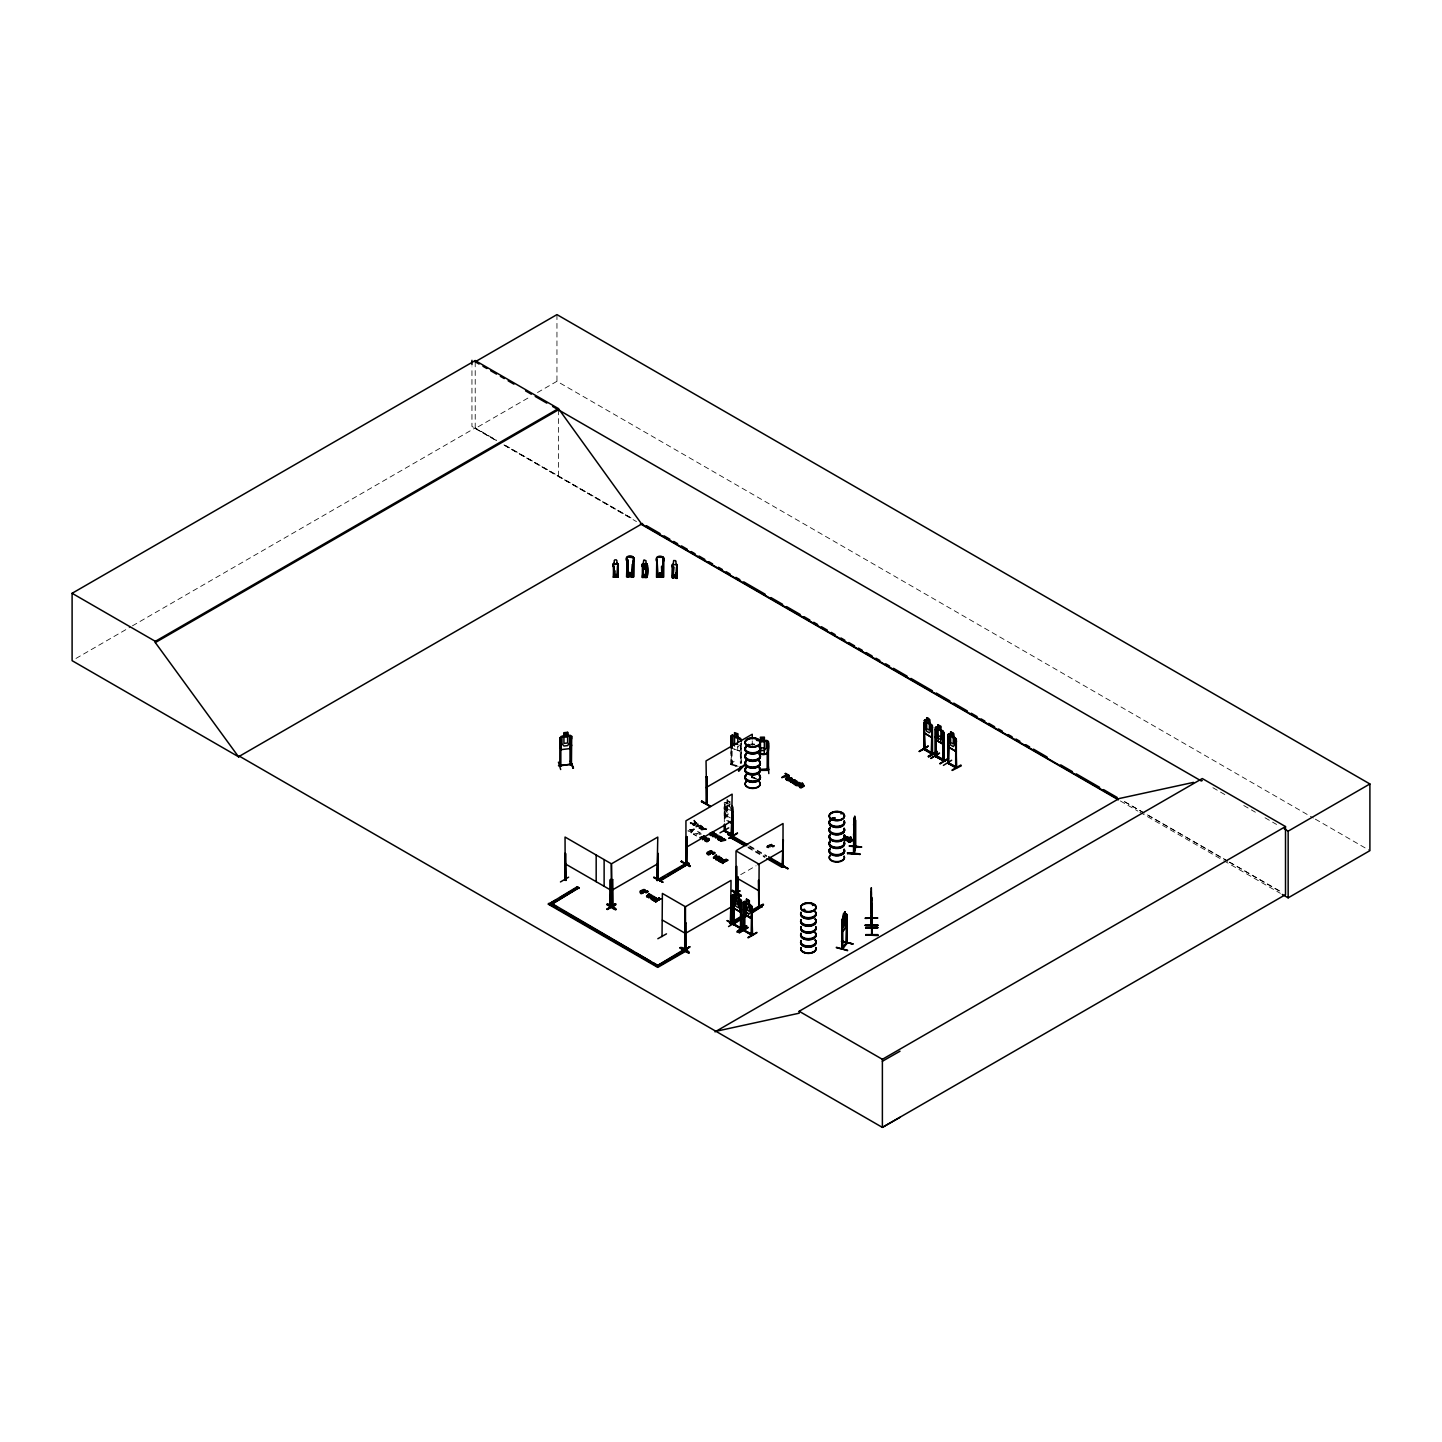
<?xml version="1.0" encoding="UTF-8"?>
<svg xmlns="http://www.w3.org/2000/svg" width="1442" height="1442" viewBox="0 0 1442 1442"><rect width="100%" height="100%" fill="white"/><g stroke="black" fill="none" stroke-linecap="round" stroke-linejoin="round"><path stroke-width="0.75" stroke-dasharray="5 3.75" d="M769.74 846.274C764.458 847.914 772.389 845.12 767.324 846.274M696.378 823.346C695.963 827.51 689.294 823.238 694.9 822.805A1.929 1.118 0 0 1 696.144 823.003C693.476 827.6 692.034 820.768 696.792 823.382M772.678 845.048C769.163 848.293 773.975 845.445 771.362 844.021A1.857 1.081 0 0 0 770.316 843.912C759.285 849.843 777.238 847.265 767.216 847.049C769.325 842.452 771.632 846.4 771.903 845.553M692.232 823.779L693.223 825.437A1.911 1.1 0 0 0 694.449 825.635L697.135 823.544L694.449 825.094A1.911 1.1 0 0 1 693.223 824.896L694.377 823.382L696.378 823.887M769.866 845.697L770.443 844.363A1.857 1.081 0 0 1 771.362 844.579L772.678 845.607M730.968 764.584L731.022 748.957M730.968 763.611C735.672 767.324 728.913 753.463 731.977 749.299M731.923 764.873L731.202 764.26M698.829 828.159L701.912 826.068L703.281 827.906L699.622 827.654L701.731 829.312L698.865 828.411L701.912 826.627L703.696 827.582L702.921 828.699M767.324 846.815L769.74 846.833M701.731 829.312L699.749 828.537L700.235 826.951M692.25 824.59L694.9 822.264A1.929 1.118 0 0 1 696.144 822.445L696.792 822.823M771.903 844.994L769.812 844.94M737.745 746.397L737.727 750.435L740.07 751.282L741.296 748.38M734.14 761.25L727.831 766.838M702.488 828.285C699.929 824.301 705.282 829.15 700.235 827.492M728.372 813.847C727.092 818.227 723.956 814.838 727.759 812.783L725.957 808.025L728.318 812.351M697.045 826.104L700.614 825.112L701.227 826.014L695.981 826.951L698.757 824.031M695.981 826.951L698.126 823.67M737.763 747.118L739.476 745.099M690.574 832.611L694.251 828.898L689.42 829.637M691.223 832.989L694.251 828.898M691.799 831.241L693.242 829.024L691.799 831.241L687.996 830.574M737.745 750.417L740.197 751.156L734.14 748.993M736.141 766.333L731.022 764.53L736.357 766.117M726.966 807.34L724.082 806.889L724.172 815.739L724.966 819.453L728.354 821.255M724.172 806.997L725.128 806.312M772.497 846.508L774.138 845.409C776.193 847.608 769.127 847.157 774.823 845.805M772.497 847.067L774.138 845.409M725.002 806.24L727.147 807.448C725.182 799.535 733.69 808.331 729.868 811.864L727.201 810.332L727.201 804.203L729.868 805.736M751.462 777.562L755.446 778.842M751.769 776.769L751.679 777.797L752.508 776.391M75.993 658.435L130.483 626.964M132.43 625.846L475.211 427.932L496.499 440.225M475.211 361.798L475.211 428.49L529.719 397.037M537.487 392.53L556.954 381.301L1313.356 818.011M690.592 823.238L692.178 823.022L692.232 824.337M695.423 821.147L694.647 822.102L694.395 820.101M725.398 804.672C723.145 802.581 727.291 818.011 725.398 820.228M727.201 802.888L727.11 799.661M729.958 801.301L730.049 804.528M690.592 823.797L692.178 823.562L690.177 823.094M725.146 815.054L724.371 811.215L725.146 815.054L731.851 818.695M693.35 833.656C699.424 839.226 695.711 826.933 699.839 833.296M698.829 827.6L701.731 828.753M701.533 830.159C701.93 826.807 709.23 828.808 705.607 829.258C696.901 831.169 707.085 828.447 704.976 827.636M701.533 829.619L706.778 829.24M706.165 829.601L706.778 828.681M694.539 833.728L701.064 832.827M740.683 874.663L756.095 865.777M751.913 777.725L751.913 776.751M699.01 834.467L700.325 834.161A1.929 1.118 0 0 1 701.173 834.233M731.148 763.305L732.121 763.611M687.996 831.133L691.439 831.637M693.242 829.583L690.394 830.43L693.242 829.024M689.42 830.177L694.251 829.456M697.045 826.663L701.227 826.014M695.981 826.392L701.227 825.455M725.705 807.736L727.147 807.448M731.256 763.341L731.4 764.314M731.977 764.909L732.194 749.083M727.201 799.607L727.201 803.104L725.795 803.392L725.705 813.865L727.147 817.308M692.142 822.985L690.177 822.535M705.048 828.808L706.021 828.934M732.085 748.38L740.125 751.228M736.357 765.432L732.085 764.206L738.178 766.351M729.832 810.062L727.147 808.547L727.147 814.676M753.373 777.076L757.32 779.311M751.679 776.481L756.924 779.509M496.21 440.387L471.949 426.435L471.949 366.917M503.979 444.857L631.957 518.453L504.249 444.695M1144.281 813.072L1122.957 800.797L1144.227 813.09M1227.665 861.018L1146.228 814.171L1227.448 861.144M1229.593 862.118L1281.956 892.237M1315.32 819.128L1369.9 850.654M1212.92 787.711L1226.421 795.497M1243.779 805.519L1255.369 812.207M1265.013 817.776L1276.585 824.463M1229.377 862.244L1281.632 892.418M475.211 428.49L496.499 440.783M504.249 445.254L636.481 521.589M1120.362 800.959L1137.918 811.107M1139.883 812.225L1221.825 859.54M1223.771 860.676L1280.352 893.337M727.309 803.05L724.263 802.473L724.317 822.174M725.687 802.239L729.868 804.636L729.868 801.355M749.66 845.877L766.693 855.719M749.66 846.706L766.693 856.548M747.983 846.851L764.999 856.692M747.983 847.68L764.999 857.521M694.647 821.543L693.872 820.408L695.423 821.706M700.668 826.681L702.488 827.744M697.495 831.385L701.064 833.368M690.394 829.871L691.799 830.682M693.35 834.215L696.54 836.054M693.872 820.967L694.647 822.102M770.425 845.985L770.569 847.157M725.795 809.503L727.201 812.964M752.255 740.9L752.255 745.352M741.476 743.477L741.476 763.485M741.26 739.602L741.26 765.918M740.539 745.37L740.539 763.16M740.305 743.351L740.305 763.359M731.256 748.758L731.112 764.584M725.092 804.834L725.092 820.408M724.623 804.203L724.623 819.777M558.433 409.834L558.433 476.527M556.954 314.608L556.954 381.301M696.63 823.292A1.929 1.118 0 0 1 696.973 824.013M696.63 822.733A1.929 1.118 0 0 1 696.973 823.454M750.687 744.487A7.751 4.47 0 0 1 754.689 744.487M750.723 744.126A7.625 4.398 0 0 1 754.671 744.126M729.346 805.97L727.633 804.997L729.346 807.051L729.346 805.97M729.382 801.626L727.687 800.652L729.382 802.725L729.382 801.626"/><path stroke-width="1.5" d="M656.975 574.709L663.104 574.853L662.599 576.458L657.426 576.44L656.957 575.052M871.184 903.557L871.202 901.737M871.437 913.183L871.473 911.362M854.223 818.389L854.006 853.898L854.205 852.24M855.647 847.535L854.097 853.754M871.347 905.612L871.202 908.081L871.166 897.248M871.617 915.237L871.473 917.707L871.437 910.659M614.058 577.16L613.355 564.345L618.077 564.345L617.915 577.142L618.023 564.381M613.661 565.138L613.661 563.858L617.753 564.201M617.284 577.124L617.627 574.403L617.284 576.638L613.841 576.62L613.913 570.726M614.04 575.016L614.166 570.762M613.643 566.724A2.722 2.217 0.7 0 1 614.22 563.227L614.22 563.137A2.722 2.217 0.7 0 0 613.643 566.634L614.22 575.304M614.941 576.62L614.941 574.565L616.185 574.565L616.185 576.512M615.644 575.178L615.626 574.745M616.942 575.322L617.5 566.652A2.722 2.217 0.7 0 0 616.942 563.137L616.942 563.245A2.722 2.217 0.7 0 1 617.5 566.742M617.861 577.16L617.735 566.255M617.735 565.156L617.753 563.858M633.579 576.926L633.831 557.73L627.234 556.991L626.567 576.908L633.615 576.89L633.651 559.893M627.685 559.856L627.396 576.926L627.036 572.798L627.504 574.186M627.991 566.273L627.811 576.944L627.919 559.875M629.127 575.971L629.127 573.051L631.001 573.069L631.001 575.971M629.595 572.871L630.316 574.186L629.83 572.384M630.19 574.222L629.956 572.474L629.938 574.222M632.011 570.113L632.335 576.926L633.146 572.816L632.678 574.204M632.263 576.908L632.425 564.146M632.389 576.908L632.569 564.11M633.344 557.009L632.732 576.944L632.804 564.128M642.303 577.413L642.627 574.691L646.395 575.628L646.719 574.709L647.007 577.431L642.321 577.431L642.429 566.76M642.88 577.449L642.735 566.309L646.827 566.327L642.735 566.309M642.952 574.691L642.934 576.908L642.934 575.989M643.312 575.502L642.753 566.922A2.722 2.217 0.7 0 1 643.312 563.425L643.709 560.235M643.312 563.516L643.312 563.425A2.722 2.217 0.7 0 0 642.753 567.012M644.646 575.646L644.664 574.385L644.826 575.592M645.277 574.979C641.654 574.204 646.286 579.864 645.295 574.853M642.447 564.633C650.216 559.262 648.9 578.512 645.601 577.431L645.71 566.778M645.655 577.449L646.034 566.508M646.593 567.03A2.722 2.217 0.7 0 0 646.034 563.534L645.98 560.74L644.322 560.055M646.358 566.76L646.395 577.431L646.845 564.164L643.096 564.633M656.795 558.072L656.507 577.215L663.554 577.197L663.302 557.315L657.173 557.297A4.092 3.335 0.7 0 0 657.137 561.839M657.155 559.766L656.903 576.998L657.21 559.965M657.426 576.44L656.975 573.105L656.957 576.782L658.201 576.998M659.084 573.519L660.959 573.357L660.959 576.458L659.084 576.277L659.084 573.357L660.959 573.357M660.454 572.835L660.13 574.529L659.589 572.835M660.274 572.726C659.841 575.448 659.391 571.969 660.508 574.132M661.518 566.562L661.95 576.998M661.68 566.58L662.275 577.233L662.491 566.544M661.824 576.998L662.004 566.165M662.617 574.511L663.104 573.123L662.689 577.251L663.302 557.315M662.617 577.233L663.284 557.639M663.41 577.215L663.771 558.036M676.965 577.719L672.242 577.719L672.711 564.669M672.351 577.737L672.405 564.958M673.811 567.067L672.837 577.737L672.693 566.616M672.891 575.917L672.585 574.997L673.108 577.755L673.017 567.067M673.324 577.593L673.486 566.814M673.991 577.106L673.991 575.16L675.235 575.16L675.235 577.106M674.928 575.52L674.928 574.889M675.235 575.268L673.991 575.268M672.711 564.453L677.109 564.94L676.875 577.737L675.559 577.737L675.595 573.483M675.631 577.737L675.901 573.195M675.577 560.65L673.648 560.541L673.252 563.822A2.722 2.217 0.7 0 0 672.693 567.319M675.938 573.321L675.541 577.719M676.37 573.465L676.911 577.755M676.803 564.453C676.298 567.427 677.416 585.091 676.352 575.935M709.933 853.285C707.878 855.845 706.562 851.249 709.68 852.799C711.303 855.593 705.498 854.547 707.031 852.582C714.853 848.527 711.897 856.422 711.735 852.114M855.16 827.023L853.88 836.414L853.718 833.837M859.865 853.826C822.192 850.582 885.352 856.692 847.716 853.303M646.034 575.61L646.593 566.94A2.722 2.217 0.7 0 0 646.034 563.443M662.076 574.727L662.923 561.713M672.693 567.229L673.252 575.899L675.974 575.917L676.55 567.247A2.722 2.217 0.7 0 0 675.974 563.84L675.974 561.335M642.249 891.066L644.466 890.038L645.493 891.949L643.709 892.165L645.944 890.886L644.646 889.66A1.857 1.081 0 0 0 643.601 889.57C638.968 890.399 639.563 896.491 643.691 892.183M710.095 852.204C709.879 854.854 715.106 851.735 711.555 851.032A1.857 1.081 0 0 0 710.491 850.942C705.985 851.717 707.085 857.521 710.744 853.322M854.872 825.617L854.115 831.529L853.844 830.051M740.197 766.838C743.045 768.027 738.737 767.721 741.26 767.18M853.556 825.112L853.88 823.148L853.502 853.808M854.223 821.67L854.024 852.853M847.716 852.889L847.626 853.79M614.256 560.451L614.22 563.227M629.577 572.762L629.703 574.114M836.378 947.754L847.554 950.206M847.554 950.693L836.414 947.25M657.84 938.724L666.492 933.857M731.509 895.806L740.106 890.814L731.473 895.842M871.166 918.554L871.347 925.476L871.31 887.713L871.347 894.905M872.031 928.179L871.617 935.101L871.563 897.339L871.437 900.817M872.013 928.125L872.086 934.344M748.452 744.433C747.677 746.397 751.769 744.631 747.803 744.685M757.663 740.503L756.545 740.341L757.663 739.962M803.374 910.299C806.673 912.209 804.348 907.27 803.302 910.443M812.567 904.747L813.468 905.143M812.567 905.36L812.549 905.504M831.962 819.2L832.791 817.902L832.791 818.858M833.007 819.074L832.989 817.975M841.605 813.252L841.028 813.973M854.205 818.569L854.764 816.082L854.601 832.665M854.205 819.669L854.511 817.181M853.754 823.22L855.124 817.794L855.232 846.923L853.592 853.79M853.88 823.238L854.601 820.624M854.764 819.362L855.124 817.794M854.115 828.898L854.601 826.753M849.482 845.967L861.613 846.923L849.392 845.841M855.665 820.282L855.485 847.662L855.286 818.227M606.794 904.567C610.759 901.466 625.323 917.671 606.848 904.476M615.518 909.523L607.226 904.188L616.004 909.271M690.321 865.813L681.165 861.649L681.651 860.802M681.561 861.325L690.249 866.336M701.731 800.905L710.455 806.42L701.299 801.644M689.889 866.588L681.165 861.613M680.029 947.881C684.013 944.871 698.577 960.895 680.029 947.881L688.771 952.802M680.462 947.52L689.168 952.495M732.067 891.012C758.78 906.603 714.475 879.566 740.791 896.005M732.482 890.273L741.206 895.212M732.464 890.705L741.134 895.716M714.367 833.494L711.681 835.044A1.911 1.1 0 0 1 710.473 834.846L709.554 833.476L712.132 832.196A1.929 1.118 0 0 1 713.375 832.394L714.024 832.773M714.367 834.053L711.681 835.585A1.911 1.1 0 0 1 710.473 835.387L709.464 834.287M852.402 840.145L849.717 842.254A1.911 1.1 0 0 1 848.491 842.056L847.59 840.686L850.167 839.424A1.929 1.118 0 0 1 851.411 839.605L852.06 839.983A1.929 1.118 0 0 0 851.898 839.334M846.887 941.788L841.768 949.142L841.749 920.465L846.742 914.318M842.38 947.52L842.741 948.692L842.579 919.419L843.354 913.94L845.138 911.849L841.695 920.501M791.604 778.157L792.325 779.131L791.604 778.157L791.063 780.392L788.161 780.14L791.063 779.852L790.973 780.825L788.161 780.699M791.225 782.465L790.504 781.492L791.225 782.465L791.784 780.212L794.65 779.924L791.784 780.212M645.097 890.958C640.554 889.75 646.286 893.752 644.646 890.219A1.857 1.081 0 0 0 643.601 890.111L643.511 891.318L645.187 890.633M871.815 925.385L871.707 918.482M872.031 928.72L871.292 891.805M872.086 935.011L871.617 908.352M732.806 816.082L731.815 818.912L732.806 816.208M741.494 909.361L740.395 912.119L733.726 908.28L732.969 904.422M743.585 910.731L744.469 914.498L751.156 918.356L752.075 906.802L749.407 903.972M751.282 918.284L752.273 915.58L751.192 918.338L744.577 914.444M923.871 729.508L924.646 733.329L931.316 737.186L932.289 734.357M955.199 750.867L956.334 748.254L955.271 751.012L948.602 747.154L947.718 743.387M752.165 915.508L751.12 918.193L744.649 914.372L743.784 910.713M732.698 820.444L731.725 823.274L728.354 821.255L731.743 823.076M942.798 744.018L936.11 740.143L935.353 736.429L936.056 740.215L942.798 744.018L943.771 741.188M794.65 780.482L791.856 780.356L792.325 778.572M790.504 782.051L790.973 780.266L788.161 780.14M563.804 736.069L559.856 737.691L561.082 749.624L570.347 748.578L571.681 736.267L567.733 735.546L567.733 732.266L563.786 732.716L563.93 736.159L561.965 737.475L561.965 743.603L563.93 746.019L567.625 745.604L569.59 742.756L569.59 736.628L567.625 735.744L567.589 732.392M570.347 748.578L571.699 745.154M644.484 575.61L644.736 574.619M644.844 574.781L644.43 575.34M660.256 573.772L659.823 572.871M660.328 573.285L659.733 574.096L659.589 573.069M768.424 750.417L767.054 753.697L759.501 753.751C769.055 757.501 769.451 748.308 768.28 741.567L764.404 740.503M927.729 746.433L919.545 751.156M943.41 765.396L951.666 760.258M568.635 877.169L560.451 881.945M728.552 926.539L737.168 921.492M747.929 927.729L738.953 932.577M930.955 758.492L939.139 753.355M558.433 762.151L560.686 769.523M855.088 846.021L854.277 853.195M564.958 879.89L565.931 880.431L565.048 853.249L564.759 880.215L565.228 878.953M610.471 905.197L611.048 906.838L610.471 879.494L610.092 906.279L610.471 879.494M732.806 924.34L733.762 924.791L733.96 897.879M746.794 913.201L731.4 922.105L733.491 924.737L733.96 904.549M738.556 897.789L741.494 900.547L741.512 929.207L740.521 928.702L740.629 902.025L741.711 902.295L741.801 929.027L727.381 920.555M741.512 928.233L740.683 927.819M744.288 929.964L744.523 931.027L744.721 904.116L743.639 903.846L744.721 904.116M752.165 906.748L752.147 935.443L743.531 930.505L743.693 901.881L746.541 902.332M744.829 929.838L743.838 929.315M752.165 935.389C752.958 932.181 749.606 934.578 744.523 930.324M935.173 756.239L943.879 761.214L943.879 732.446L940.815 729.67L942.239 731.671L942.239 737.799L940.815 739.62L938.129 738.106L936.687 734.663L936.687 728.534L938.129 728.264L936.164 726.93L935.155 727.651L935.263 756.401C959.399 769.325 932.127 752.796 936.128 755.824M936.038 730.067L936.128 756.798L936.345 729.886L935.263 729.616L936.345 729.886M942.906 760.709L943.302 733.852L943.05 760.781M944.186 760.06L936.435 755.932M724.208 831.043L724.317 824.391M725.488 830.412L724.803 829.925M732.5 835.333L731.923 834.485L733.059 834.738M924.466 748.795L924.683 749.858L924.124 722.496L924.989 749.678L923.709 749.335L924.773 720.063C928.936 724.263 924.34 713.628 929.549 719.54L929.459 722.875L932.397 725.614L932.397 754.292L932.289 725.614L924.773 720.063M932.271 753.337L924.124 748.2M924.124 722.496L924.034 749.119L932.686 754.13L931.893 752.598L932.271 754.31L923.853 749.425M948.241 762.025L947.646 763.16L948.854 763.413M571.591 764.711C552.899 764.873 555.35 767.685 571.447 763.683M571.537 763.99L570.257 763.881L571.465 763.755M570.257 764.855L570.383 738.178L571.537 738.286L570.455 738.412M612.742 905.432L612.742 906.405L612.652 879.674L611.57 879.962L612.652 879.674M657.444 879.584L658.201 880.125L657.786 853.285L657.282 880.647L658.093 853.466M707.193 802.581L706.526 802.996M732.464 837.243L731.581 837.712L732.139 810.35L731.274 837.532L732.554 837.189L732.32 808.656L733.185 835.837L724.587 830.826M737.06 892.346C738.088 890.615 736.664 894.148 737.925 892.814L737.925 876.844M731.022 922.321L730.463 923.98L731.436 923.457L731.022 896.618L730.463 923.98L731.112 922.267M783.132 866.372L782.177 865.957M709.825 853.592L707.499 853.844L710.744 853.61M744.27 913.705L749.714 904.296L752.273 906.766L744.595 901.232L743.585 901.935L743.928 930.342L752.58 935.227L751.679 908.081L751.282 934.921L752.436 935.137M852.06 839.442L851.411 839.064A1.929 1.118 0 0 0 850.167 838.865C844.615 839.334 850.167 844.093 852.33 840.398M748.001 744.631L748.272 745.55M833.746 818.93L833.007 818.137M843.678 914.174L844.688 912.912M843.678 915.273L844.688 913.994M844.958 912.011L844.958 915.291L846.238 913.831M842.326 921.871L842.434 949.197M846.869 943.465L846.67 914.174L846.31 943.483L846.833 916.157L847.283 943.032L842.254 949.233L842.254 922.556M842.254 931.856L846.238 926.864L846.796 923.006L846.166 926.882L842.38 931.874L841.749 929.225L842.38 931.874M852.691 944.095L841.749 940.959M852.907 943.879L841.497 941.356M767.18 769.577L768.514 769.037M767.162 770.028L767.288 743.351L768.406 743.585L767.288 743.351M648.792 897.915C645.89 894.346 663.771 898.042 651.856 899.736C649.062 898.438 654.56 896.906 654.416 899.087C650.901 897.014 652.181 901.412 654.416 898.528M719.918 836.811C719.594 835.08 712.708 840.434 716.89 835.963M715.683 859.288C721.937 851.753 709.879 864.515 720.531 858.116C726.389 860.207 718.278 863.199 718.008 859.973C723.992 859.162 716.98 859.432 720.099 861.829M649.819 897.05L651.64 895.031L647.692 895.824L651.64 895.59L649.819 897.609M716.115 837.135C718.458 831.854 714.024 836.162 712.871 836.162M716.115 837.676L717.936 835.116M716.71 858.423C726.84 853.123 704.922 859.919 720.531 857.557C719.017 859.378 723.037 858.873 721.901 860.135M560.776 764.945L560.848 765.882M662.04 936.561L662.383 893.427L685.473 906.766L685.527 949.683M684.698 948.674L685.292 949.16M650.594 895.897C640.771 900.259 654.091 889.642 647.692 896.383M646.575 896.636L649.134 893.589M712.871 836.721L715.43 833.674M717.503 857.269C707.662 861.631 720.982 851.014 714.583 857.756M713.484 858.008L716.043 854.962M731.256 748.758L731.022 735.943L732.175 735.096L740.034 738.07M732.175 735.096L734.627 736.069L734.519 732.626L737.943 733.852L737.763 742.45M731.977 738.178L731.022 737.835L731.977 738.178L731.977 747.064M737.871 737.186L741.368 739.494M731.094 744.667L732.085 748.38M740.539 740.918L741.476 741.26M738.845 771.236L744.703 764.512M744.757 764.945L738.34 770.605M842.272 947.592L846.833 942.834L842.308 948.259M647.692 895.824L649.747 893.95M713.988 835.891L716.043 834.017M714.583 857.197L716.638 855.322M706.093 802.743L707.211 802.761M707.121 776.841L706.039 777.112L707.121 776.841L706.634 803.338M611.624 906.567L611.264 863.722L565.048 837.045L565.192 879.962M656.921 879.494L657.876 878.935M731.418 837.405L732.139 794.145L685.941 820.822L685.977 863.632M686.969 863.506L686.158 863.938L686.248 837.207M731.364 836.414L732.536 836.18L731.671 836.684M551.998 904.116L578.945 887.713L577.269 886.74L548.375 904.26L657.75 967.402L686.626 950.729L685.022 949.215M783.312 865.687L782.718 866.047M731.274 922.574L730.157 922.826M844.237 837.892L846.706 836.865A1.893 1.1 0 0 1 847.878 837.027A2.199 1.28 0 0 1 848.815 837.802L850.888 837.279L848.815 837.802M844.237 838.451L846.706 837.423A1.893 1.1 0 0 1 847.878 837.586A2.199 1.28 0 0 1 848.815 838.361M614.472 564.201L613.661 563.858M613.211 577.124L617.933 577.124M613.301 577.142L613.643 566.237M645.728 564.633L646.845 564.164M658.597 577.215L657.354 577.233M676.532 564.976L676.785 564.687M707.121 803.609L706.814 776.661M612.652 906.459L612.345 879.512M686.32 863.92L686.716 836.576M708.905 839.118C710.798 842.957 706.147 836.468 707.445 839.136M707.265 838.739L704.832 840.794L706.904 841.786L707.499 840.848L705.571 839.406L708.779 839.767M721.703 839.532C724.929 836.522 713.952 837.279 721.379 839.713C722.694 836.324 717.503 837.333 721.757 838.613M795.93 782.754C799.986 782.718 790.27 778.374 793.821 783.943C796.939 783.781 793.28 783.168 793.1 781.924C793.803 780.969 797.949 784.015 796.831 781.095C793.659 778.716 790.126 783.637 795.173 783.763M803.302 909.758L804.33 909.415M710.293 851.519L710.419 852.691L711.555 851.591M645.385 569.788L645.385 568.851M768.532 769.289L759.537 769.451M768.352 769.019L768.28 770.334L759.555 770.388M923.871 720.712L924.809 720.189M950.657 735.005L947.718 734.591L947.754 763.287M947.809 734.681L948.764 734.014M732.878 924.322L732.86 895.68L735.708 896.149M732.969 895.788L733.906 895.122M653.46 899.087C648.341 897.248 663.086 896.834 652.613 900.132M645.782 892.147L647.422 891.048C649.459 893.247 642.411 892.814 648.107 891.444M645.782 892.706L647.422 891.048M712.672 853.52L714.331 852.42C716.368 854.619 709.32 854.187 715.016 852.817M712.672 854.079L714.331 852.42M706.039 839.064L705.535 840.668L707.535 841.425M793.677 781.402L793.19 783.006L795.173 783.222M720.495 839.586C713.484 840.253 722.748 833.873 722.045 838.739C714.763 836.234 722.027 842.561 718.999 838.343M710.005 833.53L714.024 833.332M787.08 777.797L786.413 778.536L788.017 779.04C794.776 774.733 787.638 782.952 786.413 778.86C797.156 769.92 771.055 782.339 787.134 775.435M659.895 573.393L660.22 574.313M732.698 811.756L731.779 809.971M938.129 728.03L938.129 724.749L938.129 741.386M565.841 880.341L565.841 853.7M707.121 803.518L706.256 804.023L706.346 777.292M653.659 877.511L662.869 882.198L654.145 877.241M735.348 838.757L728.516 834.305M611.264 905.612L612.742 905.612M685.941 862.622L687.113 862.406L686.158 862.965M607.388 909.542L615.986 904.44L606.974 909.217M662.815 882.162L653.785 877.367M736.754 838.992L728.03 834.576M782.177 866.93L783.042 839.731L782.718 867.021M782.483 867.093L783.348 839.911M940.202 763.863L948.457 758.6M778.932 863.974L788.125 868.661L779.401 863.686M685.887 923.006L684.806 923.295L685.887 923.006L685.995 949.683L685.04 949.395M730.679 923.889L731.328 896.78M746.451 899.105L745.117 908.965L746.541 912.407L749.227 913.922L750.651 912.119L750.651 905.991L749.227 904.08L749.407 900.691L746.451 899.105L749.227 900.799M741.711 902.295L740.629 902.025M752.472 908.532L751.39 908.262M685.509 948.494L685.977 948.944M733.924 923.511L732.788 923.259L733.762 923.817M740.539 927.963L733.762 924.088L741.278 928.161M740.683 928.792L740.936 901.845M737.367 931.099C765.972 915.147 717.828 943.05 746.433 926.809M737.421 931.153L746.019 926.124M739.385 932.902L748.001 927.314L739.385 932.343M751.588 934.019L743.838 930.288M748.11 937.877L756.834 932.83M756.78 932.361L748.128 937.318M738.646 897.735L738.646 894.455L739.872 905.882L738.466 907.703L735.799 906.171L734.375 902.71L734.375 896.6L735.799 896.311L736.015 867.111L736.285 894.941L737.98 895.933L736.285 893.86M685.076 922.754L685.022 950.188M758.42 880.413L758.871 907.342L758.816 880.629M681.111 952.243L689.709 946.709L682.841 951.233M681.093 951.774L689.727 946.763M754.725 909.632L763.341 904.188L754.923 909.812M683.021 951.414L689.727 947.142M754.707 909.758L763.557 904.801L760.132 906.874M239.588 756.275L238.651 756.834L72.1 660.67L72.1 593.293L475.211 360.554L558.433 408.591L641.654 524.023L1118.127 799.12M475.211 360.554L475.211 361.798L556.954 314.608L1369.9 783.961L1369.9 850.654L1288.157 897.843L1282.317 894.455M72.1 593.293L155.321 641.33L558.433 408.591M900.024 1117.334L882.378 1127.392L239.48 756.221L238.525 756.762L155.321 642.573L558.433 409.834M238.525 756.762L642.591 523.482M706.039 787.584L746.469 764.242M548.375 904.26L556.089 899.808M559.929 897.591L575.34 888.687M578.945 887.713L550.069 905.216M782.483 776.859L786.521 775.075L785.529 773.327L789.207 775.454L785.584 778.193L787.512 779.888L785.8 779.419L789.026 776.679M731.887 805.591L732.897 807.34L732.626 836.883L730.95 837.856L746.091 845.751M782.483 777.418L786.521 775.075M787.711 780.428L787.512 779.329M787.134 780.104L791.153 777.905M703.66 836.648L705.138 837.604L702.633 839.568L705.138 837.045L700.524 838.343L703.948 835.801M700.524 838.343L703.948 836.36M702.633 839.568L706.057 838.072L704.525 836.702M611.57 890.435L657.786 863.758M685.941 847.499L732.139 820.822M702.633 839.01L706.057 837.514L704.147 836.36M797.877 784.79L796.29 784.087L798.255 782.88A1.893 1.1 0 0 1 799.409 783.15A2.199 1.28 0 0 1 800.346 783.925C811.125 782.429 786.737 788.666 798.544 782.88C801.86 782.808 791.964 786.935 799.859 783.637M797.047 785.818L802.401 782.844M724.677 829.907L725.182 830.592M728.715 827.87L719.991 832.881M708.419 840.434C711.987 835.585 699.568 840.848 707.535 840.866M725.092 831.511L725.398 824.68M718.873 837.766C714.349 841.912 727.291 839.586 723.74 838.469M929.549 719.54L930.775 730.968L929.369 732.77L926.701 731.238L925.295 727.795L926.701 717.9M720.315 841.01L724.317 838.793M720.892 841.335L725.542 840.073L724.317 839.352M732.77 835.044L725.182 830.88L732.446 834.395M724.947 840.434L725.542 839.532M737.439 832.953L728.715 838.433L737.457 833.386M658.579 879.169L687.455 862.496L689.132 863.47L660.256 880.972L658.579 879.169L660.256 880.143L689.132 863.47M658.579 879.999L664.347 876.664M668.205 874.447L687.455 863.325L689.132 864.299M931.568 753.878L931.82 726.948M932.595 727.399L931.514 727.11M719.522 861.505C727.309 859.793 719.161 856.043 716.71 858.981M653.514 897.447C659.373 898.078 646.503 897.284 652.992 899.357M720.423 858.819C726.209 859.36 713.448 858.747 719.882 860.73M931.316 737.186L924.719 733.275M736.844 850.203L783.042 823.526L782.97 866.372M721.775 859.648L718.711 859.793L721.324 859.901M654.019 900.385C669.935 892.778 643.33 906.748 659.373 897.951M720.928 861.757C736.844 854.151 710.239 868.12 726.281 859.324M654.019 900.944L659.373 898.51M720.928 862.316L726.281 859.883M655.461 901.214C669.214 895.212 652.397 902.097 656.038 902.097M722.352 862.586C736.123 856.584 719.306 863.488 722.947 863.47M655.461 901.773L660.815 898.781M722.352 863.145L727.723 860.153M948.71 733.888L955.289 737.799M919.059 751.426L928.215 746.163M919.473 751.57L928.143 746.163M953.504 733.365L954.73 744.793L953.306 746.596L950.657 745.063L949.233 741.621L950.657 731.725L953.504 733.365L953.504 736.646L956.334 739.44L956.334 768.117L947.809 763.251M948.367 763.629L948.836 736.772M955.235 737.763L956.334 739.44M931.424 753.751L931.82 733.617M928.251 756.203C942.942 747.875 937.102 751.877 928.288 756.671M956.208 768.135L955.758 740.773L956.641 767.955L947.971 762.944M937.354 751.967L928.684 756.96M956.551 741.224L955.469 740.936M758.023 864.659L783.042 850.203M955.271 751.012L948.656 747.1L947.899 743.369M735.799 892.814L738.646 894.455M768.784 858.873L783.727 866.372L782.033 867.345L766.892 858.603M955.379 766.874L956.064 767.108M732.86 895.68L732.933 924.358M733.78 895.031L741.296 900.583L740.521 912.065L733.816 908.19L733.059 904.476M955.667 767.396L955.758 740.773M952.153 769.974L960.841 764.999L961.291 765.81L952.207 770.443M844.399 839.172L846.112 840.596L850.888 837.838M846.364 839.226C849.735 835.134 842.579 839.37 846.112 840.596M845.535 840.253L844.399 839.713M846.364 839.767L848.347 838.072M850.888 837.279L845.535 839.695M684.806 933.767L731.022 907.09M684.95 948.926L656.074 966.428M752.58 909.866L760.276 905.432L761.953 906.405L752.327 912.786M658.003 965.311L684.95 949.755L686.626 950.729M735.24 920.717L739.097 918.482M752.58 910.713L756.419 908.478M548.375 903.413L657.75 966.555L686.626 949.881M733.167 923.078L746.559 915.291M752.327 911.957L761.953 906.405M733.365 924.106L748.488 915.021M715.016 1031.859L1119.082 798.562L1193.525 782.375M715.953 1031.3L799.174 1013.203L799.174 1011.275L1202.286 778.536L1285.507 826.572L1285.507 894.653L882.378 1127.392L882.378 1059.311L1285.507 826.572M1202.286 780.464L1201.348 781.023L552.628 406.482M1284.299 828.916L1288.157 831.151L1369.9 783.961M882.378 1061.258L900.024 1051.2M701.641 837.009L699.875 837.55M629.956 572.816L629.631 574.006M706.814 802.365L706.472 803.933M749.48 745.658L747.533 745.063M832.376 817.975L831.655 818.894L833.097 819.38M706.688 803.374L706.039 760.907L752.255 734.23L752.255 738.683M686.716 862.28L686.428 863.884M737.475 892.67L737.619 876.664M736.844 877.133L737.277 893.247M715.088 837.423L719.918 836.252M715.683 858.729L720.531 857.557M648.792 897.357L653.623 896.185M628.135 576.692L627.757 576.926M631.542 576.944L632.678 576.926M614.887 559.875L616.257 559.875M713.411 836.468L716.89 835.423M713.484 857.467L717.503 856.728M646.575 896.095L650.594 895.338M734.555 736.123L732.842 736.61L732.842 742.738L734.555 745.983M832.16 818.587L833.638 819.2L833.386 818.047M736.069 894.202L736.015 850.906L759.123 864.245L758.871 906.892M732.23 836L731.671 837.658M657.876 879.908L656.921 880.467L657.786 837.081L611.57 863.758L611.859 906.874L611.877 880.143M740.539 767.595L740.593 766.567M751.588 934.704L751.679 914.751M947.971 761.971L948.926 763.503M955.83 766.477L956.064 768.081M768.46 769.343L759.555 769.704M794.65 779.924L791.856 780.356M561.118 736.375L570.275 735.258M560.776 739.241L559.676 739.367L560.848 739.494L560.848 766.171M570.455 761.358L573.465 768.226L570.617 761.268M728.102 834.449L735.132 838.415M779.04 863.83L787.729 868.805M726.984 920.699L741.422 929.153L740.936 927.567M564.958 878.917L565.931 880.431M948.476 762.656L947.809 762.277M948.476 763.629L948.836 745.658M758.366 740.647L767 740.467M760.529 741.783L764.278 741.711M760.529 747.911L764.278 747.839M760.529 750.543L764.278 750.471L766.279 747.803L766.279 741.675L764.278 740.629M768.37 766.603L768.802 773.579M759.537 770.154L768.514 770.01M871.202 893.319L871.202 895.608M871.202 894.815L871.347 896.798M871.292 902.638L871.292 898.654M871.473 904.44C871.851 910.569 871.328 899.321 871.599 904.531M871.419 912.263L872.031 907.721M865.362 918.031L877.619 917.833L865.38 918.428M865.38 918.248L877.619 918.193M865.434 924.935C903.449 925.422 839.641 925.476 877.691 924.989M865.434 925.494L877.691 925.494M865.633 927.873L877.89 927.819M865.633 928.053L877.89 927.458L865.633 927.494M865.705 934.614L877.944 934.632M877.962 935.371L865.705 935.101L877.962 935.461M613.859 574.403L613.841 577.124M662.076 574.583L657.985 574.709L657.137 561.695M627 574.745L627.486 576.133L632.659 576.151L633.128 574.763M673.252 575.809L675.974 575.809M617.609 575.7L617.284 576.638M642.609 575.989L646.719 575.863M672.567 576.277L676.659 576.169M570.509 765.107L570.383 738.178M559.802 766.315L559.856 737.691M844.958 915.291L844.958 925.133L843.408 927.098L842.579 925.53M737.15 893.265L736.844 866.408M723.812 839.641L725.542 840.073M797.39 785.061L795.461 783.925L798.237 782.429A1.893 1.1 0 0 1 799.409 782.591A2.199 1.28 0 0 1 800.346 783.367M845.877 839.496C842.867 839.352 847.662 836.522 848.347 838.631M849.41 846.202L861.559 847.193M847.698 853.43L859.865 854.367M741.26 768.207L741.116 767.162M758.726 907.306L758.726 880.233M570.491 760.799L572.961 768.207M719.342 860.856L720.369 860.459M841.533 941.211L852.925 943.915M844.255 835.044C846.724 835.513 844.742 838.343 844.291 836.036A7.589 4.38 0 0 1 835.855 841.695A7.589 4.38 0 0 1 830.268 835.17M844.255 835.603C846.778 837.279 844.417 838 844.291 835.477A7.625 4.398 0 0 1 835.855 841.065A7.625 4.398 0 0 1 830.231 834.485M737.763 738.358L734.555 737.222L734.555 743.351L737.763 744.487M943.771 761.214L943.771 732.428L942.762 730.77M565.408 879.566L564.687 879.187M724.911 830.538L725.182 831.565L725.092 824.842M724.749 830.916L724.623 824.229M732.446 835.369L724.317 831.061M948.241 762.998L947.754 736.502L948.548 736.952M757.032 740.395L757.861 740.233M938.039 724.803L940.995 726.371L940.815 742.9M936.11 727.128L942.726 730.86M938.129 729.346L940.815 730.86M938.129 735.474L940.815 736.988M730.553 923.925L731.022 880.395L684.806 907.09L684.716 950.026M475.211 361.798L479.086 364.033M482.962 366.268L486.837 368.503M490.695 370.738L496.499 374.091M500.374 376.326L504.249 378.561M508.125 380.796L513.929 384.149M525.537 390.854L531.341 394.207M535.216 396.442L546.824 403.129M646.485 525.717L660.094 533.576M663.987 535.829L669.827 539.2M673.702 541.435L677.596 543.688M681.489 545.923L687.329 549.294M691.223 551.547L695.098 553.8M698.991 556.035L704.832 559.406M708.725 561.659L712.6 563.894M718.44 567.265L722.334 569.518M726.227 571.753L730.103 574.006M735.943 577.377L739.836 579.612M743.73 581.865L765.125 594.212M770.947 597.583L782.627 604.324M786.503 606.559L800.13 614.418M804.005 616.671L809.845 620.042M813.739 622.277L817.632 624.53M821.525 626.783L827.347 630.136M831.241 632.389L835.134 634.642M840.956 637.995L844.85 640.248M848.743 642.501L854.583 645.872M858.477 648.107L862.352 650.36M866.245 652.595L872.086 655.966M875.979 658.219L879.854 660.454M885.694 663.825L889.588 666.078M893.481 668.313L907.09 676.172M910.983 678.425L932.379 690.772M936.255 693.025L949.881 700.884M953.757 703.119L967.384 710.996M971.259 713.231L977.099 716.602M980.993 718.855L984.886 721.09M988.779 723.343L994.601 726.714M998.495 728.949L1002.388 731.202M1008.21 734.573L1012.104 736.808M1015.997 739.061L1019.891 741.296M1025.731 744.667L1029.606 746.92M1033.499 749.155L1047.108 757.032M1060.735 764.891L1072.397 771.614M1076.291 773.867L1099.633 787.332M1103.509 789.585L1117.135 797.444M640.374 523.843L1118.415 799.841M924.989 748.993L931.568 752.904M955.667 766.693L948.638 762.98L956.1 767.072M784.989 773.633L789.207 776.012M794.127 781.149L795.93 782.195M793.677 781.961L796.056 783.33M732.626 836.054L747.767 844.778M768.586 856.8L783.727 865.542M732.626 836.883L745.875 844.525M770.479 858.729L783.727 866.372M730.95 837.856L744.198 845.499M719.45 837.532L721.27 838.577M706.472 838.811L708.292 839.857M706.039 839.623L708.419 840.992M736.015 877.583L759.123 890.922M761.953 907.234L760.276 905.432M565.048 863.722L611.264 890.399M662.383 920.104L685.473 933.443M799.174 1011.275L882.378 1059.311M578.945 888.542L577.269 886.74M557.531 907.595L551.745 903.413L657.75 965.455L653.893 963.22M561.389 909.812L632.696 950.981M636.553 953.216L650.054 961.003M766.946 740.575L768.298 741.639M724.911 839.857L723.325 839.929M935.299 755.392L935.858 756.744M739.476 738.971L737.763 737.259L741.242 739.62M948.403 758.132L939.805 763.593M643.691 891.625C642.591 896.257 637.13 889.119 642.321 891.354M559.856 746.487L561.172 749.498M735.276 895.915L740.647 911.452M571.681 736.267L571.447 765.053M616.888 560.451L616.942 563.245M853.574 833.837L853.736 836.396M768.424 741.512L768.406 770.262M871.437 897.339L871.437 910.587L871.419 906.874M871.166 898.402L871.202 900.565M877.691 925.44L865.434 925.476M1288.157 831.151L1288.157 897.843M950.747 731.887L950.747 735.168M939.553 753.103L931.009 758.113M935.552 729.436L935.552 756.113M845.012 911.831L845.084 915.328M764.278 753.751L764.404 737.15L760.385 737.222L760.529 753.824M744.433 904.296L744.523 931.027M732.194 737.962L732.194 746.866M731.094 735.871L731.022 746.74M687.023 836.757L687.023 863.524M685.184 923.15L685.292 950.134M676.334 576.295L676.334 577.233L672.873 576.295M657.444 573.105L657.444 574.493M646.809 567.625L642.717 567.842M646.791 568.995L642.699 568.977M646.395 576.007L646.395 576.926M617.302 574.403L617.302 575.34M604.126 859.594L604.126 886.271M596.177 855.016L596.177 881.693M471.949 360.302L471.949 364.718M155.321 641.33L155.321 642.573M713.862 833.242A1.929 1.118 0 0 1 714.205 833.963M713.862 832.683A1.929 1.118 0 0 1 714.205 833.404M851.898 839.893A1.929 1.118 0 0 1 852.24 840.614M759.393 754.31A7.751 4.47 0 0 1 752.688 761.015A7.751 4.47 0 0 1 745.983 754.31M759.303 754.761A7.625 4.398 0 0 1 752.688 761.376A7.625 4.398 0 0 1 746.091 754.761M759.285 760.529A7.607 4.398 0 0 1 752.688 767.126A7.607 4.398 0 0 1 746.091 760.529M759.321 760.925A7.661 4.416 0 0 1 752.688 767.559A7.661 4.416 0 0 1 746.055 760.925M759.393 746.938A7.751 4.47 0 0 1 752.688 753.661A7.751 4.47 0 0 1 745.983 746.938M759.303 753.535A7.625 4.398 0 0 1 752.688 760.132A7.625 4.398 0 0 1 746.091 753.535M759.303 747.407A7.643 4.416 0 0 1 752.688 754.022A7.643 4.416 0 0 1 746.073 747.407M759.393 753.932A7.751 4.47 0 0 1 752.688 760.637A7.751 4.47 0 0 1 745.983 753.932M759.393 746.559A7.751 4.47 0 0 1 752.688 753.283A7.751 4.47 0 0 1 745.983 746.559M759.303 746.181A7.625 4.398 0 0 1 752.688 752.778A7.625 4.398 0 0 1 746.091 746.181M759.393 775.291A7.751 4.47 0 0 1 752.688 781.997A7.751 4.47 0 0 1 745.983 775.291M759.303 775.742A7.643 4.416 0 0 1 752.688 782.357A7.643 4.416 0 0 1 746.073 775.742M759.285 781.51A7.607 4.398 0 0 1 752.688 788.107A7.607 4.398 0 0 1 746.091 781.51M759.285 761.628A7.607 4.398 0 0 1 752.688 768.226A7.607 4.398 0 0 1 746.091 761.628M759.285 781.924A7.607 4.398 0 0 1 752.688 788.504A7.607 4.398 0 0 1 746.091 781.924M759.321 761.232A7.661 4.416 0 0 1 752.688 767.865A7.661 4.416 0 0 1 746.055 761.232M759.393 767.919A7.751 4.47 0 0 1 752.688 774.642A7.751 4.47 0 0 1 745.983 767.919M759.303 774.516A7.625 4.398 0 0 1 752.688 781.113A7.625 4.398 0 0 1 746.091 774.516M759.303 768.388A7.643 4.416 0 0 1 752.688 775.003A7.643 4.416 0 0 1 746.073 768.388M759.393 774.913A7.751 4.47 0 0 1 752.688 781.618A7.751 4.47 0 0 1 745.983 774.913M759.393 767.541A7.751 4.47 0 0 1 752.688 774.264A7.751 4.47 0 0 1 745.983 767.541M759.303 767.162A7.625 4.398 0 0 1 752.688 773.759A7.625 4.398 0 0 1 746.091 767.162M844.327 828.934A7.751 4.47 0 0 1 835.837 834.521A7.751 4.47 0 0 1 830.123 827.852M844.201 829.366A7.625 4.398 0 0 1 835.855 834.882A7.625 4.398 0 0 1 830.231 828.321M844.183 835.134A7.589 4.38 0 0 1 835.855 840.614A7.589 4.38 0 0 1 830.268 834.071M844.327 821.561A7.751 4.47 0 0 1 835.837 827.167A7.751 4.47 0 0 1 830.123 820.48M831.367 819.561A7.751 4.47 0 0 1 834.828 818.407M844.201 828.141A7.625 4.398 0 0 1 835.855 833.638A7.625 4.398 0 0 1 830.231 827.077M844.201 822.012A7.625 4.398 0 0 1 835.855 827.51A7.625 4.398 0 0 1 830.231 820.949M831.457 820.047A7.625 4.398 0 0 1 833.025 819.344M844.327 828.555A7.751 4.47 0 0 1 835.837 834.143A7.751 4.47 0 0 1 830.123 827.474M844.327 821.183A7.751 4.47 0 0 1 835.837 826.789A7.751 4.47 0 0 1 830.123 820.101M831.367 819.182A7.751 4.47 0 0 1 834.828 818.029M844.201 820.786A7.625 4.398 0 0 1 835.855 826.284A7.625 4.398 0 0 1 830.231 819.723M831.457 818.804A7.625 4.398 0 0 1 834.864 817.668M844.327 849.915A7.751 4.47 0 0 1 835.837 855.503A7.751 4.47 0 0 1 830.123 848.833M844.201 850.347A7.625 4.398 0 0 1 835.855 855.863A7.625 4.398 0 0 1 830.231 849.302M844.183 856.115A7.589 4.38 0 0 1 835.855 861.595A7.589 4.38 0 0 1 830.268 855.052M844.201 856.53A7.625 4.398 0 0 1 835.855 862.046A7.625 4.398 0 0 1 830.231 855.466M844.237 835.837A7.661 4.416 0 0 1 835.837 841.353A7.661 4.416 0 0 1 830.213 834.774M844.327 842.543A7.751 4.47 0 0 1 835.837 848.148A7.751 4.47 0 0 1 830.123 841.461M844.201 849.122A7.625 4.398 0 0 1 835.855 854.619A7.625 4.398 0 0 1 830.231 848.058M844.201 842.993A7.625 4.398 0 0 1 835.855 848.491A7.625 4.398 0 0 1 830.231 841.93M844.327 849.536A7.751 4.47 0 0 1 835.837 855.124A7.751 4.47 0 0 1 830.123 848.455M844.327 842.164A7.751 4.47 0 0 1 835.837 847.77A7.751 4.47 0 0 1 830.123 841.083M844.201 841.768A7.625 4.398 0 0 1 835.855 847.265A7.625 4.398 0 0 1 830.231 840.704M815.721 926.503A7.589 4.38 0 0 1 808.385 932.037A7.589 4.38 0 0 1 801.049 926.503M815.757 913.399A7.643 4.416 0 0 1 808.385 918.951A7.643 4.416 0 0 1 800.995 913.399M815.757 912.155A7.643 4.416 0 0 1 808.385 917.707A7.643 4.416 0 0 1 800.995 912.155M815.739 920.753A7.625 4.398 0 0 1 808.385 926.305A7.625 4.398 0 0 1 801.013 920.753M815.091 919.239A7.751 4.47 0 0 1 809.395 925.908A7.751 4.47 0 0 1 800.887 920.302M815.091 918.86A7.751 4.47 0 0 1 809.395 925.53A7.751 4.47 0 0 1 800.887 919.924M815.739 919.527A7.625 4.398 0 0 1 808.385 925.061A7.625 4.398 0 0 1 801.013 919.527M815.091 911.867A7.751 4.47 0 0 1 809.395 918.536A7.751 4.47 0 0 1 800.887 912.948M815.091 911.488A7.751 4.47 0 0 1 809.395 918.157A7.751 4.47 0 0 1 800.887 912.57M815.757 926.936A7.643 4.416 0 0 1 808.385 932.487A7.643 4.416 0 0 1 800.995 926.936M815.739 927.603A7.625 4.398 0 0 1 808.385 933.136A7.625 4.398 0 0 1 801.013 927.603M815.721 947.484A7.589 4.38 0 0 1 808.385 953.018A7.589 4.38 0 0 1 801.049 947.484M815.775 927.224A7.661 4.416 0 0 1 808.385 932.776A7.661 4.416 0 0 1 800.977 927.224M815.739 934.38A7.625 4.398 0 0 1 808.385 939.914A7.625 4.398 0 0 1 801.013 934.38M815.739 933.136A7.625 4.398 0 0 1 808.385 938.688A7.625 4.398 0 0 1 801.013 933.136M815.739 941.734A7.625 4.398 0 0 1 808.385 947.286A7.625 4.398 0 0 1 801.013 941.734M815.091 940.22A7.751 4.47 0 0 1 809.395 946.889A7.751 4.47 0 0 1 800.887 941.284M815.091 939.842A7.751 4.47 0 0 1 809.395 946.511A7.751 4.47 0 0 1 800.887 940.905M815.757 940.508A7.643 4.416 0 0 1 808.385 946.06A7.643 4.416 0 0 1 800.995 940.508M815.091 932.848A7.751 4.47 0 0 1 809.395 939.517A7.751 4.47 0 0 1 800.887 933.929M815.091 932.469A7.751 4.47 0 0 1 809.395 939.139A7.751 4.47 0 0 1 800.887 933.551M815.757 947.917A7.643 4.416 0 0 1 808.385 953.468A7.643 4.416 0 0 1 800.995 947.917M815.775 947.664A7.661 4.416 0 0 1 808.385 953.216A7.661 4.416 0 0 1 800.977 947.664M657.137 557.135A4.092 3.335 0.7 0 1 662.923 557.153A4.092 3.335 0.7 0 1 662.923 561.875M614.616 570.744L614.562 575.016L614.707 570.726M632.966 561.425L632.119 574.421L628.045 574.403L627.198 561.407A4.092 3.335 0.7 0 1 627.198 556.828A4.092 3.335 0.7 0 1 632.966 556.846A4.092 3.335 0.7 0 1 632.966 561.569M643.024 892.472L640.608 892.472L643.024 892.472M643.024 891.913L640.608 892.057L643.024 891.913M713.61 833.837C710.005 837.91 709.843 831.313 713.61 833.837M713.61 833.296L710.293 834.107L712.204 832.647A1.929 1.118 0 0 1 713.375 832.953L713.61 833.296M803.158 786.07C799.084 790.378 799.319 782.555 803.591 785.566A1.911 1.1 0 0 1 803.915 786.269L801.247 787.819A1.911 1.1 0 0 1 800.022 787.62L799.102 786.25L801.698 784.989A1.929 1.118 0 0 1 802.924 785.169C801.139 789.243 798.742 783.997 803.158 786.07M851.645 840.506L849.662 841.804A1.911 1.1 0 0 1 848.491 841.497L849.644 839.983L851.645 840.506M851.645 839.947C848.022 844.003 847.77 837.442 851.645 839.947M701.677 801.337L710.455 806.42L701.659 801.41M803.915 785.71L801.247 787.26A1.911 1.1 0 0 1 800.022 787.062L799.102 785.692L801.698 784.43A1.929 1.118 0 0 1 802.924 784.628L803.591 785.007A1.911 1.1 0 0 1 803.915 785.71M844.958 916.373L843.408 918.356L843.408 924.484L844.958 922.501L844.958 916.373M615.536 903.683L606.902 909.271L615.572 903.755M566.958 733.095L564.597 733.365L564.597 734.447L566.958 734.194L566.958 733.095M567.625 736.844L563.93 737.259L563.93 743.387L567.625 742.972L567.625 736.844M763.593 737.889L761.196 737.943L761.196 739.043L763.593 738.989L763.593 737.889M737.186 734.32L735.132 733.599L737.186 735.42L737.186 734.32M940.328 726.768L938.616 725.795L940.328 727.868L940.328 726.768M748.74 901.07L747.028 900.096L748.74 902.169L748.74 901.07M749.227 905.179L746.541 903.647L746.541 909.776L749.227 911.308L749.227 905.179M928.882 719.918L927.188 718.927L928.882 721.018L928.882 719.918M952.838 733.744L951.125 732.752L952.838 734.843L952.838 733.744M929.369 724.028L926.701 722.496L926.701 728.625L929.369 730.157L929.369 724.028M953.306 737.853L950.657 736.321L950.657 742.45L953.306 743.982L953.306 737.853M738.466 898.943L735.799 897.411L735.799 903.539L738.466 905.071L738.466 898.943M748.885 746.019A7.607 4.398 0 0 0 760.294 742.215A7.607 4.398 0 0 0 748.885 738.394A7.607 4.398 0 0 0 748.885 746.019M748.885 746.65A7.607 4.398 0 0 0 760.294 742.846A7.607 4.398 0 0 0 748.885 739.043A7.607 4.398 0 0 0 748.885 746.65M748.867 746.289A7.661 4.416 0 0 0 760.349 742.468A7.661 4.416 0 0 0 748.867 738.628A7.661 4.416 0 0 0 748.867 746.289M833.007 819.597A7.661 4.416 0 0 0 844.507 815.757A7.661 4.416 0 0 0 833.007 811.936A7.661 4.416 0 0 0 833.007 819.597M833.043 820.174A7.607 4.398 0 0 0 844.453 816.37A7.607 4.398 0 0 0 833.043 812.549A7.607 4.398 0 0 0 833.043 820.174M833.007 819.831A7.661 4.416 0 0 0 844.507 816.01A7.661 4.416 0 0 0 833.007 812.188A7.661 4.416 0 0 0 833.007 819.831M804.564 910.983A7.643 4.416 0 0 0 816.028 907.162A7.643 4.416 0 0 0 804.564 903.341A7.643 4.416 0 0 0 804.564 910.983M804.564 911.578A7.625 4.398 0 0 0 816.01 907.757A7.625 4.398 0 0 0 804.564 903.936A7.625 4.398 0 0 0 804.564 911.578M804.546 911.2A7.661 4.416 0 0 0 816.028 907.378A7.661 4.416 0 0 0 804.546 903.557A7.661 4.416 0 0 0 804.546 911.2"/></g></svg>
